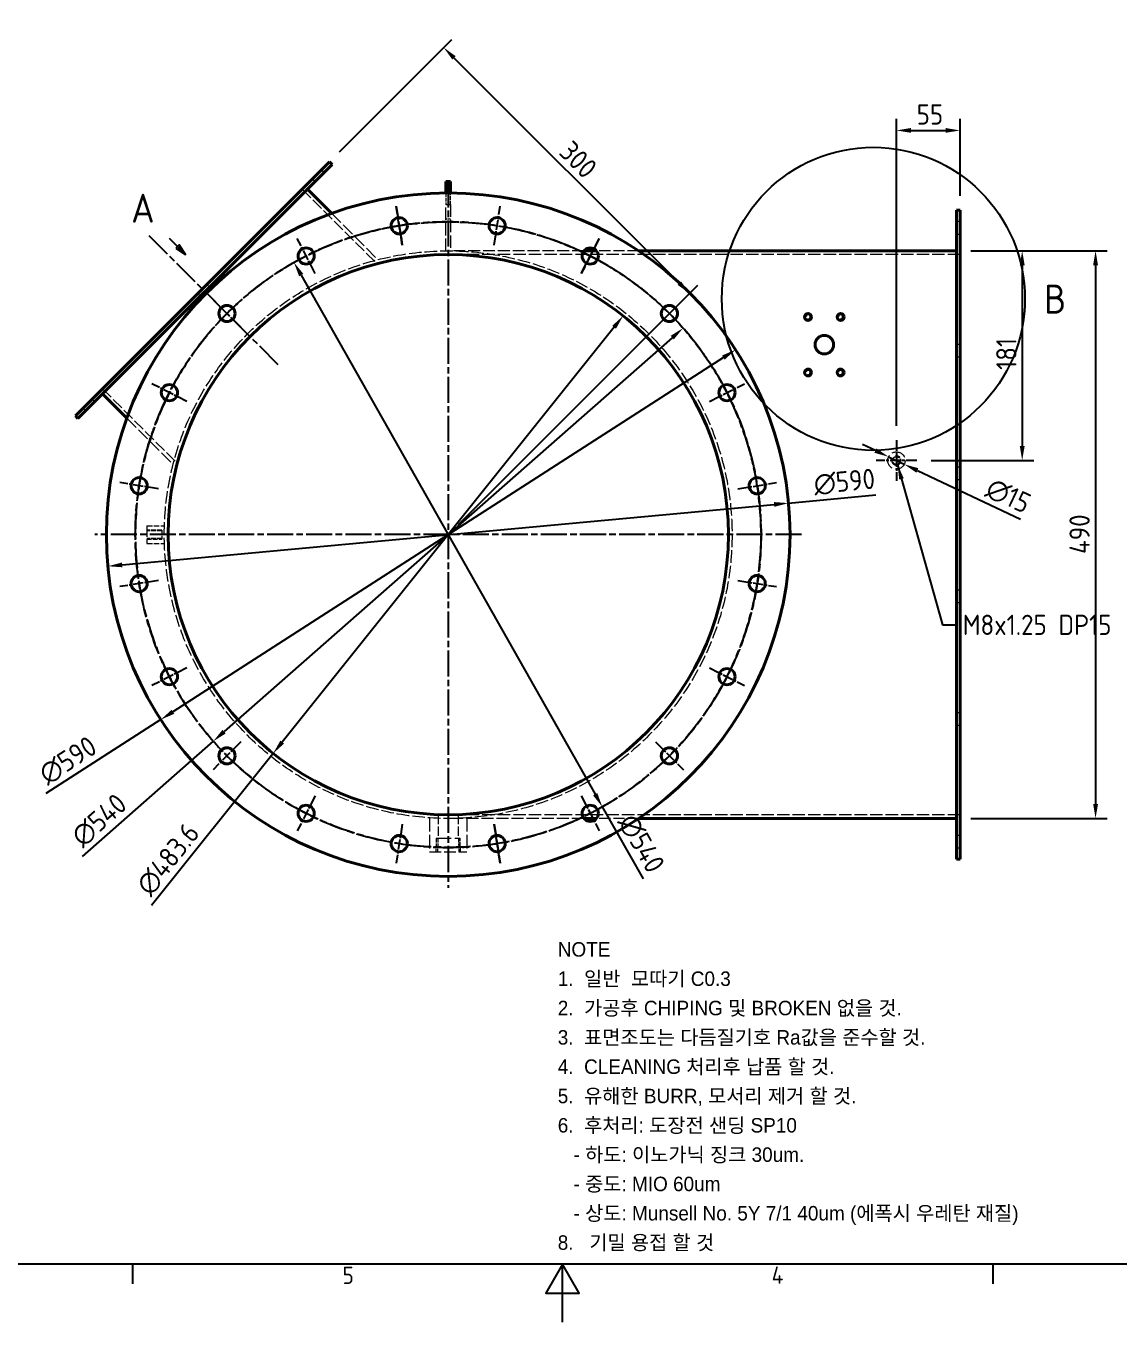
# Model space of a CAD drawing. Header units: millimetres. Extents: x -191 to 2970, y 0 to 2100.
# Drawn here: x 1022 to 1965, y 0 to 1119 of the extents above; entities that cross this region are included whole.
import ezdxf

# ---------------------------------------------------------------- set-up
doc = ezdxf.new("R2010")
doc.units = ezdxf.units.MM
doc.header["$LTSCALE"] = 5
doc.linetypes.add('CHAIN', pattern=[0.3543, 0.2362, -0.0295, 0.0591, -0.0295])
doc.linetypes.add('DASHED', pattern=[0.2067, 0.1654, -0.0413])
doc.layers.get('0').update_dxf_attribs({"color": 3, "lineweight": 25})
for name, color, linetype, lineweight in [('가려진 것(ISO)', 2, 'DASHED', 18), ('가려진 좁은 것(ISO)', 2, 'DASHED', 18), ('가시적인 것(ISO)', 3, 'Continuous', 40), ('가시적인 좁은 것(ISO)', 3, 'Continuous', 35), ('경계(ISO)', 7, 'Continuous', 25), ('기호(ISO)', 5, 'Continuous', 25), ('단면선(ISO)', 7, 'CHAIN', 25), ('상세 경계(JIS)', 7, 'Continuous', 25), ('중심 표식(ISO)', 1, 'Continuous', 25), ('중심선(ISO)', 1, 'Continuous', 25), ('치수(ISO)', 2, 'Continuous', 25)]:
    doc.layers.add(name, color=color, linetype=linetype, lineweight=lineweight)
doc.styles.add('ISO Proportional', font='arial.ttf')
doc.styles.add('문자 텍스트_M2B', font='isocp.shx')
doc.styles.add('부품번호텍스트_PSTEK_POSCO', font='isocp.shx')
doc.styles.add('치수 텍스트_PSTEK_POSCO', font='isocp.shx')
doc.dimstyles.new('치수_PSTEK_POSCO', dxfattribs={"dimscale": 5, "dimtxt": 3.5, "dimasz": 2.5, "dimexe": 2, "dimexo": 2.5, "dimgap": 1, "dimtad": 1, "dimrnd": 1e-08, "dimdsep": 46, "dimtxsty": '치수 텍스트_PSTEK_POSCO', "dimcen": 0.09, "dimdle": 10, "dimclrd": 7, "dimclre": 7, "dimclrt": 2, "dimadec": 1, "dimazin": 2, "dimtfac": 1, "dimtmove": 0, "dimatfit": 3, "dimfxl": 0, "dimtolj": 1, "dimlwd": -1, "dimlwe": -1, "dimarcsym": 0})
doc.dimstyles.new('치수_PSTEK_POSCO$7', dxfattribs={"dimscale": 5, "dimtxt": 3.5, "dimasz": 2.5, "dimexe": 2, "dimexo": 2.5, "dimgap": 1, "dimtad": 1, "dimrnd": 1e-08, "dimdsep": 46, "dimtxsty": '치수 텍스트_PSTEK_POSCO', "dimcen": 0.09, "dimdle": 10, "dimclrd": 7, "dimclre": 7, "dimclrt": 2, "dimadec": 1, "dimazin": 2, "dimtfac": 1, "dimtmove": 0, "dimatfit": 3, "dimfxl": 0, "dimtolj": 1, "dimlwd": -1, "dimlwe": -1, "dimarcsym": 0})

# ---------------------------------------------------------------- blocks, each defined once
blk = doc.blocks.new('경계 Default Border')
at = {"layer": '경계(ISO)'}
for p, q in [((222.75, 10), (222.75, 6.6)), ((371.25, 10), (371.25, 6.6))]:
    blk.add_line(p, q, dxfattribs=at)
at = {"layer": '경계(ISO)', "flags": 128}
for points in [[(10, 10), (10, 410), (584, 410), (584, 10), (10, 10)], [(297, 0), (297, 10), (294.11, 5), (299.89, 5), (297, 10)]]:
    blk.add_lwpolyline(points, dxfattribs=at)
at = {"layer": '경계(ISO)', "color": 2, "char_height": 3, "attachment_point": 7, "style": '문자 텍스트_M2B'}
for s, insert in [('5', (259.02, 6.57)), ('4', (333.1, 6.6))]:
    blk.add_mtext(s, dxfattribs=dict(at, insert=insert))
blk = doc.blocks.new('2dTransSection0')
at = {"layer": '단면선(ISO)', "linetype": 'Continuous'}
for p, q in [((229.12, 187.14), (230.53, 185.73)), ((230.81, 186.01), (230.25, 185.44)), ((231.95, 184.31), (230.81, 186.01)), ((230.25, 185.44), (231.95, 184.31)), ((230.53, 185.73), (231.95, 184.31))]:
    blk.add_line(p, q, dxfattribs=at)
at = {"layer": '단면선(ISO)', "linetype": 'Continuous', "flags": 128}
blk.add_lwpolyline([(230.25, 185.44), (231.95, 184.31), (230.81, 186.01), (230.25, 185.44)], dxfattribs=at)
at = {"layer": '단면선(ISO)'}
blk.add_solid([(230.25, 185.44), (231.95, 184.31), (230.81, 186.01), (230.25, 185.44)], dxfattribs=at)
at = {"layer": '단면선(ISO)', "insert": (222.55, 189.81), "char_height": 5, "attachment_point": 7, "style": '부품번호텍스트_PSTEK_POSCO'}
blk.add_mtext('A', dxfattribs=at)
blk = doc.blocks.new('2dDetail0')
at = {"layer": '상세 경계(JIS)'}
blk.add_circle((350.65, 176.67), 26.16, dxfattribs=at)
at = {"layer": '상세 경계(JIS)', "insert": (380.11, 174.12), "char_height": 5, "attachment_point": 7, "style": '부품번호텍스트_PSTEK_POSCO'}
blk.add_mtext('B', dxfattribs=at)
blk = doc.blocks.new('*D25')
at = {"layer": 'Defpoints', "color": 0, "transparency": 16777216}
for p in [(1634.4, 839.5), (1138.3, 520.1)]:
    blk.add_point(p, dxfattribs=at)
at = {"layer": '치수(ISO)', "color": 7, "transparency": 16777216}
for p, q in [((1623.9, 832.7), (1148.8, 526.8)), ((1138.3, 520.1), (1039.1, 456.2))]:
    blk.add_line(p, q, dxfattribs=at)
for points in [[(1622.7, 834.4), (1625, 830.9), (1634.4, 839.5)], [(1147.7, 528.6), (1149.9, 525.1), (1138.3, 520.1)]]:
    blk.add_solid(points, dxfattribs=at)
at = {"layer": '치수(ISO)', "color": 2, "transparency": 16777216, "insert": (1035.9, 470.5), "char_height": 17.5, "attachment_point": 4, "rotation": 32.774, "style": '치수 텍스트_PSTEK_POSCO'}
blk.add_mtext('\\A1;∅590', dxfattribs=at)
blk = doc.blocks.new('*D26')
at = {"layer": 'Defpoints', "color": 0, "transparency": 16777216}
for p in [(1589.1, 858.1), (1183.6, 501.4)]:
    blk.add_point(p, dxfattribs=at)
at = {"layer": '치수(ISO)', "color": 7, "transparency": 16777216}
for p, q in [((1579.7, 849.8), (1193, 509.7)), ((1183.6, 501.4), (1070.5, 402))]:
    blk.add_line(p, q, dxfattribs=at)
for points in [[(1578.3, 851.4), (1581, 848.3), (1589.1, 858.1)], [(1191.6, 511.3), (1194.3, 508.1), (1183.6, 501.4)]]:
    blk.add_solid(points, dxfattribs=at)
at = {"layer": '치수(ISO)', "color": 2, "transparency": 16777216, "insert": (1065.2, 415.6), "char_height": 17.5, "attachment_point": 4, "rotation": 41.3336, "style": '치수 텍스트_PSTEK_POSCO'}
blk.add_mtext('\\A1;∅540', dxfattribs=at)
blk = doc.blocks.new('*D27')
at = {"layer": 'Defpoints', "color": 0, "transparency": 16777216}
for p in [(1537.3, 868.6), (1235.3, 490.9)]:
    blk.add_point(p, dxfattribs=at)
at = {"layer": '치수(ISO)', "color": 7, "transparency": 16777216}
for p, q in [((1529.5, 858.8), (1243.1, 500.7)), ((1235.3, 490.9), (1130.4, 359.7))]:
    blk.add_line(p, q, dxfattribs=at)
for points in [[(1527.9, 860.1), (1531.1, 857.5), (1537.3, 868.6)], [(1241.5, 502), (1244.7, 499.4), (1235.3, 490.9)]]:
    blk.add_solid(points, dxfattribs=at)
at = {"layer": '치수(ISO)', "color": 2, "transparency": 16777216, "insert": (1122.8, 372.2), "char_height": 17.5, "attachment_point": 4, "rotation": 51.3534, "style": '치수 텍스트_PSTEK_POSCO'}
blk.add_mtext('\\A1;∅483.6', dxfattribs=at)
blk = doc.blocks.new('*D28')
at = {"layer": 'Defpoints', "color": 0, "transparency": 16777216}
for p in [(1253.3, 914.7), (1519.3, 444.8)]:
    blk.add_point(p, dxfattribs=at)
at = {"layer": '치수(ISO)', "color": 7, "transparency": 16777216}
for p, q in [((1259.5, 903.8), (1513.2, 455.7)), ((1519.3, 444.8), (1554.6, 382.6))]:
    blk.add_line(p, q, dxfattribs=at)
for points in [[(1261.3, 904.9), (1257.6, 902.8), (1253.3, 914.7)], [(1515, 456.7), (1511.4, 454.7), (1519.3, 444.8)]]:
    blk.add_solid(points, dxfattribs=at)
at = {"layer": '치수(ISO)', "color": 2, "transparency": 16777216, "insert": (1539.9, 436.3), "char_height": 17.5, "attachment_point": 4, "rotation": 299.5168, "style": '치수 텍스트_PSTEK_POSCO'}
blk.add_mtext('\\A1;∅540', dxfattribs=at)
blk = doc.blocks.new('*D29')
at = {"layer": 'Defpoints', "color": 0, "transparency": 16777216}
for p in [(1680.1, 707), (1092.6, 652.5)]:
    blk.add_point(p, dxfattribs=at)
at = {"layer": '치수(ISO)', "color": 7, "transparency": 16777216}
for p, q in [((1105, 653.7), (1667.6, 705.9)), ((1680.1, 707), (1755.3, 714))]:
    blk.add_line(p, q, dxfattribs=at)
for points in [[(1667.4, 707.9), (1667.8, 703.8), (1680.1, 707)], [(1104.8, 655.7), (1105.2, 651.6), (1092.6, 652.5)]]:
    blk.add_solid(points, dxfattribs=at)
at = {"layer": '치수(ISO)', "color": 2, "transparency": 16777216, "insert": (1701.9, 722.8), "char_height": 17.5, "attachment_point": 4, "rotation": 5.2996, "style": '치수 텍스트_PSTEK_POSCO'}
blk.add_mtext('\\A1;∅590', dxfattribs=at)
blk = doc.blocks.new('*D41')
at = {"layer": 'Defpoints', "color": 0, "transparency": 16777216}
for p in [(1824.9, 924.8), (1824.9, 434.8), (1945, 434.8)]:
    blk.add_point(p, dxfattribs=at)
at = {"layer": '치수(ISO)', "color": 7, "transparency": 16777216}
for p, q in [((1837.4, 924.8), (1955, 924.8)), ((1945, 912.3), (1945, 447.3)), ((1837.4, 434.8), (1955, 434.8))]:
    blk.add_line(p, q, dxfattribs=at)
for points in [[(1942.9, 912.3), (1947.1, 912.3), (1945, 924.8)], [(1942.9, 447.3), (1947.1, 447.3), (1945, 434.8)]]:
    blk.add_solid(points, dxfattribs=at)
at = {"layer": '치수(ISO)', "color": 2, "transparency": 16777216, "insert": (1931.2, 663.1), "char_height": 17.5, "attachment_point": 4, "rotation": 90, "style": '치수 텍스트_PSTEK_POSCO'}
blk.add_mtext('\\A1;490', dxfattribs=at)
blk = doc.blocks.new('*D56')
at = {"layer": 'Defpoints', "color": 0, "transparency": 16777216}
for p in [(1283.8, 1001.5), (1594.6, 888.1), (1386.3, 679.8)]:
    blk.add_point(p, dxfattribs=at)
at = {"layer": '치수(ISO)', "color": 7, "transparency": 16777216}
for p, q in [((1292.6, 1010.3), (1389.6, 1107.3)), ((1391.3, 1091.4), (1585.8, 896.9)), ((1395.2, 688.6), (1601.7, 895.1))]:
    blk.add_line(p, q, dxfattribs=at)
for points in [[(1392.8, 1092.8), (1389.9, 1089.9), (1382.5, 1100.2)], [(1587.3, 898.4), (1584.3, 895.4), (1594.6, 888.1)]]:
    blk.add_solid(points, dxfattribs=at)
at = {"layer": '치수(ISO)', "color": 2, "transparency": 16777216, "insert": (1487.1, 1015), "char_height": 17.5, "attachment_point": 4, "rotation": 315, "style": '치수 텍스트_PSTEK_POSCO'}
blk.add_mtext('\\A1;300', dxfattribs=at)
blk = doc.blocks.new('주석-판금')
at = {"layer": '기호(ISO)', "color": 2, "insert": (-44.06, 26.67), "char_height": 2.5, "width": 116.6778, "attachment_point": 1, "line_spacing_factor": 1.214607, "style": 'ISO Proportional'}
blk.add_mtext('\\f굴림|b0|i0;\\H2.5000;NOTE\\P1.  일반  모따기 C0.3\\P2.  가공후 CHIPING 및 BROKEN 없을 것.\\P3.  표면조도는 다듬질기호 Ra값을 준수할 것.\\P4.  CLEANING 처리후 납품 할 것.\\P5.  유해한 BURR, 모서리 제거 할 것.\\P6.  후처리: 도장전 샌딩 SP10 \\P   - 하도: 이노가닉 징크 30um.\\P   - 중도: MIO 60um\\P   - 상도: Munsell No. 5Y 7/1 40um (에폭시 우레탄 재질) \\P8.   기밀 용접 할 것', dxfattribs=at)
blk = doc.blocks.new('*D65')
at = {"layer": 'Defpoints', "color": 0, "transparency": 16777216}
for p in [(1824.9, 924.8), (1790.6, 743.8), (1881.7, 743.8)]:
    blk.add_point(p, dxfattribs=at)
at = {"layer": '치수(ISO)', "color": 7, "transparency": 16777216}
for p, q in [((1837.4, 924.8), (1891.7, 924.8)), ((1881.7, 912.3), (1881.7, 756.3)), ((1803.1, 743.8), (1891.7, 743.8))]:
    blk.add_line(p, q, dxfattribs=at)
for points in [[(1879.6, 912.3), (1883.8, 912.3), (1881.7, 924.8)], [(1879.6, 756.3), (1883.8, 756.3), (1881.7, 743.8)]]:
    blk.add_solid(points, dxfattribs=at)
at = {"layer": '치수(ISO)', "color": 2, "transparency": 16777216, "insert": (1868, 822), "char_height": 17.5, "attachment_point": 4, "rotation": 90, "style": '치수 텍스트_PSTEK_POSCO'}
blk.add_mtext('\\A1;181', dxfattribs=at)
blk = doc.blocks.new('*D66')
at = {"layer": 'Defpoints', "color": 0, "transparency": 16777216}
for p in [(1828.1, 1028.7), (1828.1, 959.8), (1773.1, 761.3)]:
    blk.add_point(p, dxfattribs=at)
at = {"layer": '치수(ISO)', "color": 7, "transparency": 16777216}
for p, q in [((1773.1, 773.8), (1773.1, 1038.7)), ((1828.1, 972.3), (1828.1, 1038.7)), ((1785.6, 1028.7), (1815.6, 1028.7))]:
    blk.add_line(p, q, dxfattribs=at)
for points in [[(1785.6, 1030.8), (1785.6, 1026.7), (1773.1, 1028.7)], [(1815.6, 1030.8), (1815.6, 1026.7), (1828.1, 1028.7)]]:
    blk.add_solid(points, dxfattribs=at)
at = {"layer": '치수(ISO)', "color": 2, "transparency": 16777216, "insert": (1790.6, 1042.5), "char_height": 17.5, "attachment_point": 4, "style": '치수 텍스트_PSTEK_POSCO'}
blk.add_mtext('\\A1;55', dxfattribs=at)
blk = doc.blocks.new('*D67')
at = {"layer": 'Defpoints', "color": 0, "transparency": 16777216}
for p in [(1766.3, 747), (1779.9, 740.5)]:
    blk.add_point(p, dxfattribs=at)
at = {"layer": '치수(ISO)', "color": 7, "transparency": 16777216}
for p, q in [((1755, 752.3), (1743.8, 757.7)), ((1766.3, 747), (1779.9, 740.5)), ((1791.2, 735.2), (1880.1, 693.1))]:
    blk.add_line(p, q, dxfattribs=at)
for points in [[(1755.9, 754.2), (1754.2, 750.4), (1766.3, 747)], [(1792.1, 737.1), (1790.3, 733.3), (1779.9, 740.5)]]:
    blk.add_solid(points, dxfattribs=at)
at = {"layer": '치수(ISO)', "color": 2, "transparency": 16777216, "insert": (1852.3, 721.4), "char_height": 17.5, "attachment_point": 4, "rotation": 334.6396, "style": '치수 텍스트_PSTEK_POSCO'}
blk.add_mtext('\\A1;∅15', dxfattribs=at)

msp = doc.modelspace()

# ---------------------------------------------------------------- linework, layer by layer
at = {"layer": '가려진 것(ISO)', "ltscale": 1.218906}
for p, q in [((1271.5576, 984.7365), (1269.2949, 986.9992)), ((1279.3358, 992.5146), (1277.073, 994.7774)), ((1824.921, 950.2613), (1828.121, 950.2613)), ((1824.921, 939.2613), (1828.121, 939.2613)), ((1180.3408, 893.5197), (1178.0781, 895.7824)), ((1172.5627, 885.7415), (1170.2999, 888.0043)), ((1824.921, 844.2613), (1828.121, 844.2613)), ((1824.921, 833.2613), (1828.121, 833.2613)), ((1081.3459, 794.5247), (1079.0831, 796.7875)), ((1073.5677, 786.7466), (1071.305, 789.0093)), ((1824.921, 738.2613), (1828.121, 738.2613)), ((1824.921, 727.2613), (1828.121, 727.2613)), ((1824.921, 632.2613), (1828.121, 632.2613)), ((1824.921, 621.2613), (1828.121, 621.2613)), ((1824.921, 526.2613), (1828.121, 526.2613)), ((1824.921, 515.2613), (1828.121, 515.2613)), ((1824.921, 420.2613), (1828.121, 420.2613)), ((1824.921, 409.2613), (1828.121, 409.2613))]:
    msp.add_line(p, q, dxfattribs=at)
at = {"layer": '가려진 것(ISO)', "ltscale": 12.594825}
for p, q in [((1260.3146, 978.019), (1324.7442, 913.5893)), ((1088.0634, 805.7677), (1152.493, 741.3381))]:
    msp.add_line(p, q, dxfattribs=at)
at = {"layer": '가려진 것(ISO)', "ltscale": 1.523657}
for p, q in [((1384.321, 977.2613), (1388.321, 977.2613)), ((1384.321, 952.2613), (1388.321, 952.2613))]:
    msp.add_line(p, q, dxfattribs=at)
at = {"layer": '가려진 것(ISO)', "ltscale": 3.986105}
for p, q in [((1384.321, 974.7545), (1384.321, 964.7613)), ((1388.321, 964.7613), (1388.321, 974.7545))]:
    msp.add_line(p, q, dxfattribs=at)
at = {"layer": '가려진 것(ISO)', "ltscale": 12.901145}
for p, q in [((1384.321, 924.7613), (1384.321, 964.7613)), ((1388.321, 964.7613), (1388.321, 924.7613))]:
    msp.add_line(p, q, dxfattribs=at)
at = {"layer": '가려진 것(ISO)', "ltscale": 13.665871}
for p, q in [((1285.7649, 957.0941), (1325.7127, 917.1463)), ((1108.9882, 780.3174), (1148.936, 740.3696))]:
    msp.add_line(p, q, dxfattribs=at)
at = {"layer": '가려진 것(ISO)', "ltscale": 0.761779}
for p, q in [((1384.321, 924.7613), (1386.321, 924.7613)), ((1386.321, 924.7613), (1388.321, 924.7613))]:
    msp.add_line(p, q, dxfattribs=at)
at = {"layer": '가려진 것(ISO)', "ltscale": 12.953922}
for p, q in [((1828.121, 921.5613), (1386.321, 921.5613)), ((1828.121, 437.9613), (1386.321, 437.9613))]:
    msp.add_line(p, q, dxfattribs=at)
at = {"layer": '가려진 것(ISO)', "ltscale": 12.380382}
msp.add_line((1503.4771, 924.7613), (1388.321, 924.7613), dxfattribs=at)
at = {"layer": '가려진 것(ISO)', "ltscale": 11.713599}
for p, q in [((1550.6378, 924.7613), (1514.3198, 924.7613)), ((1550.6378, 434.7613), (1514.3198, 434.7613))]:
    msp.add_line(p, q, dxfattribs=at)
at = {"layer": '가려진 것(ISO)', "ltscale": 11.399102}
msp.add_line((1126.321, 687.2613), (1126.321, 672.2613), dxfattribs=at)
at = {"layer": '가려진 것(ISO)', "ltscale": 5.75773}
for p, q in [((1126.321, 687.2613), (1141.4359, 687.2613)), ((1126.321, 672.2613), (1141.4359, 672.2613))]:
    msp.add_line(p, q, dxfattribs=at)
at = {"layer": '가려진 것(ISO)', "ltscale": 4.952111}
for p, q in [((1139.321, 683.7613), (1126.321, 683.7613)), ((1139.321, 683.0848), (1126.321, 683.0848)), ((1139.321, 676.4378), (1126.321, 676.4378)), ((1126.321, 675.7613), (1139.321, 675.7613))]:
    msp.add_line(p, q, dxfattribs=at)
at = {"layer": '가려진 것(ISO)', "ltscale": 4.786925}
msp.add_line((1139.321, 683.7613), (1139.321, 675.7613), dxfattribs=at)
at = {"layer": '가려진 것(ISO)', "ltscale": 9.869336}
for p, q in [((1377.5835, 438.1192), (1377.5835, 417.7193)), ((1395.0585, 438.1192), (1395.0585, 417.7193))]:
    msp.add_line(p, q, dxfattribs=at)
at = {"layer": '가려진 것(ISO)', "ltscale": 14.186264}
for p, q in [((1370.321, 435.2843), (1370.321, 405.9613)), ((1402.321, 435.2843), (1402.321, 405.9613))]:
    msp.add_line(p, q, dxfattribs=at)
at = {"layer": '가려진 것(ISO)', "ltscale": 12.5954}
msp.add_line((1503.4771, 434.7613), (1386.321, 434.7613), dxfattribs=at)
at = {"layer": '가려진 것(ISO)', "ltscale": 4.481171}
for p, q in [((1376.0759, 417.7193), (1375.7084, 405.9613)), ((1377.528, 417.7193), (1377.1606, 405.9613)), ((1395.114, 417.7193), (1395.4815, 405.9613)), ((1396.9336, 405.9613), (1396.5662, 417.7193))]:
    msp.add_line(p, q, dxfattribs=at)
at = {"layer": '가려진 것(ISO)', "ltscale": 15.571423}
msp.add_line((1376.0759, 417.7193), (1396.5662, 417.7193), dxfattribs=at)
at = {"layer": '가려진 것(ISO)', "ltscale": 12.159042}
msp.add_line((1370.321, 405.9613), (1402.321, 405.9613), dxfattribs=at)
at = {"layer": '가려진 것(ISO)', "ltscale": 13.065638}
msp.add_circle((1386.321, 679.7613), 245, dxfattribs=at)
at = {"layer": '가려진 것(ISO)', "ltscale": 15.198803}
msp.add_circle((1773.121, 743.7613), 7.5, dxfattribs=at)
at = {"layer": '가려진 것(ISO)', "ltscale": 10.102645}
msp.add_circle((1773.121, 743.7613), 3.3235, dxfattribs=at)
at = {"layer": '가려진 것(ISO)', "ltscale": 7.180437}
msp.add_arc((1773.121, 743.7613), 4, 190, 100, dxfattribs=at)
at = {"layer": '가려진 좁은 것(ISO)', "ltscale": 1.523657}
msp.add_line((1384.321, 964.7613), (1388.321, 964.7613), dxfattribs=at)
at = {"layer": '가시적인 것(ISO)'}
for p, q in [((1064.5874, 782.2918), (1283.7905, 1001.4949)), ((1286.0533, 999.2322), (1066.8502, 780.0291)), ((1283.7905, 1001.4949), (1286.0533, 999.2322)), ((1384.321, 984.7613), (1384.321, 974.7545)), ((1384.321, 984.7613), (1388.321, 984.7613)), ((1388.321, 974.7545), (1388.321, 984.7613)), ((1264.8401, 978.019), (1285.7649, 957.0941)), ((1828.121, 959.7613), (1824.921, 959.7613)), ((1824.921, 399.7613), (1824.921, 959.7613)), ((1828.121, 959.7613), (1828.121, 399.7613)), ((1514.3198, 924.7613), (1503.4771, 924.7613)), ((1824.921, 924.7613), (1550.6378, 924.7613)), ((1088.0634, 801.2423), (1108.9882, 780.3174)), ((1064.5874, 782.2918), (1066.8502, 780.0291)), ((1514.3198, 434.7613), (1503.4771, 434.7613)), ((1824.921, 434.7613), (1550.6378, 434.7613)), ((1828.121, 399.7613), (1824.921, 399.7613))]:
    msp.add_line(p, q, dxfattribs=at)
for centre, radius in [((1386.321, 679.7613), 295), ((1344.0837, 946.4372), 7), ((1428.5583, 946.4372), 7), ((1386.321, 679.7613), 241.8), ((1263.7436, 920.3331), 7), ((1508.8985, 920.3331), 7), ((1195.4022, 870.6801), 7), ((1577.2399, 870.6801), 7), ((1696.921, 867.7613), 3), ((1724.921, 867.7613), 3), ((1710.921, 843.7613), 8), ((1696.921, 819.7613), 3), ((1724.921, 819.7613), 3), ((1145.7493, 802.3388), 7), ((1626.8928, 802.3388), 7), ((1119.6452, 721.9986), 7), ((1652.9969, 721.9986), 7), ((1119.6452, 637.524), 7), ((1652.9969, 637.524), 7), ((1145.7493, 557.1839), 7), ((1626.8928, 557.1839), 7), ((1195.4022, 488.8425), 7), ((1577.2399, 488.8425), 7), ((1263.7436, 439.1896), 7), ((1508.8985, 439.1896), 7), ((1344.0837, 413.0855), 7), ((1428.5583, 413.0855), 7)]:
    msp.add_circle(centre, radius, dxfattribs=at)
at = {"layer": '가시적인 좁은 것(ISO)'}
for centre in [(1696.921, 867.7613), (1724.921, 867.7613), (1696.921, 819.7613), (1724.921, 819.7613)]:
    msp.add_arc(centre, 2.401, 260, 170, dxfattribs=at)
at = {"layer": '중심 표식(ISO)', "linetype": 'CHAIN', "ltscale": 19.051651}
for p, q in [((1386.321, 984.7613), (1386.321, 374.7613)), ((1691.321, 679.7613), (1081.321, 679.7613))]:
    msp.add_line(p, q, dxfattribs=at)
at = {"layer": '중심 표식(ISO)', "linetype": 'CHAIN', "ltscale": 7.55611}
for p, q in [((1341.4243, 963.2279), (1346.7431, 929.6465)), ((1346.7431, 929.6465), (1341.4243, 963.2279)), ((1425.899, 929.6465), (1431.2177, 963.2279)), ((1271.4614, 905.186), (1256.0258, 935.4802)), ((1501.1806, 905.186), (1516.6163, 935.4802)), ((1516.6163, 935.4802), (1501.1806, 905.186)), ((1207.423, 858.6593), (1183.3814, 882.701)), ((1565.219, 858.6593), (1589.2607, 882.701)), ((1160.8964, 794.6209), (1130.6022, 810.0566)), ((1611.7457, 794.6209), (1642.0399, 810.0566)), ((1136.4359, 719.3392), (1102.8545, 724.658)), ((1636.2062, 719.3392), (1669.7876, 724.658)), ((1636.2062, 719.3392), (1669.7876, 724.658)), ((1136.4359, 640.1834), (1102.8545, 634.8646)), ((1636.2062, 640.1834), (1669.7876, 634.8646)), ((1636.2062, 640.1834), (1669.7876, 634.8646)), ((1160.8964, 564.9017), (1130.6022, 549.466)), ((1611.7457, 564.9017), (1642.0399, 549.466)), ((1611.7457, 564.9017), (1642.0399, 549.466)), ((1207.423, 500.8633), (1183.3814, 476.8217)), ((1565.219, 500.8633), (1589.2607, 476.8217)), ((1565.219, 500.8633), (1589.2607, 476.8217)), ((1271.4614, 454.3367), (1256.0258, 424.0424)), ((1271.4614, 454.3367), (1256.0258, 424.0424)), ((1501.1806, 454.3367), (1516.6163, 424.0424)), ((1501.1806, 454.3367), (1516.6163, 424.0424)), ((1346.7431, 429.8762), (1341.4243, 396.2948)), ((1346.7431, 429.8762), (1341.4243, 396.2948)), ((1425.899, 429.8762), (1431.2177, 396.2948)), ((1431.2177, 396.2948), (1425.899, 429.8762))]:
    msp.add_line(p, q, dxfattribs=at)
at = {"layer": '중심 표식(ISO)', "linetype": 'CHAIN', "ltscale": 7.778352}
for p, q in [((1773.121, 761.2613), (1773.121, 726.2613)), ((1790.621, 743.7613), (1755.621, 743.7613))]:
    msp.add_line(p, q, dxfattribs=at)
at = {"layer": '중심선(ISO)', "linetype": 'CHAIN', "ltscale": 19.051651}
msp.add_line((1127.9502, 938.1322), (1239.976, 826.1063), dxfattribs=at)
msp.add_circle((1386.321, 679.7613), 270, dxfattribs=at)
for start, end in [(95.392488, 66.607512), (59.392488, 102.607512)]:
    msp.add_arc((1386.321, 679.7613), 270, start, end, dxfattribs=at)

# ---------------------------------------------------------------- block references
at = {"xscale": 5, "yscale": 5, "zscale": 5}
for name, p in [('경계 Default Border', (0, 0)), ('주석-판금', (1701.1773, 194.6317))]:
    msp.add_blockref(name, p, dxfattribs=at)
at = {"layer": '단면선(ISO)', "xscale": 5, "yscale": 5, "zscale": 5}
msp.add_blockref('2dTransSection0', (0, 0), dxfattribs=at)
at = {"layer": '상세 경계(JIS)', "xscale": 5, "yscale": 5, "zscale": 5}
msp.add_blockref('2dDetail0', (0, 0), dxfattribs=at)

# ---------------------------------------------------------------- texts
at = {"layer": '기호(ISO)', "color": 2, "insert": (1830.3477, 601.892), "char_height": 17.5, "width": 151.259233, "attachment_point": 4, "line_spacing_factor": 0.6125, "style": '치수 텍스트_PSTEK_POSCO'}
msp.add_mtext('{M8x1.25 DP15}', dxfattribs=at)

# ---------------------------------------------------------------- dimensions: what is measured, and where the dimension line sits
at = {"layer": '치수(ISO)', "color": 7}
for base, p1, p2, angle, picture, middle in [((1594.6318, 888.0721), (1283.7905, 1001.4949), (1386.321, 679.7613), 315, '*D56', (1488.5658, 994.1381)), ((1828.121, 1028.7453), (1773.121, 761.2613), (1828.121, 959.7613), 180, '*D66', (1800.621, 1028.7453)), ((1881.7219, 743.7613), (1824.921, 924.7613), (1790.621, 743.7613), 90, '*D65', (1881.7219, 834.2613)), ((1944.9736, 434.7613), (1824.921, 924.7613), (1824.921, 434.7613), 90, '*D41', (1944.9736, 679.7613))]:
    dim = msp.add_linear_dim(base=base, p1=p1, p2=p2, angle=angle, dimstyle='치수_PSTEK_POSCO', override={"dimdec": 2, "dimtp": 0, "dimtm": 0, "dimtdec": 2, "dimtofl": 0, "dimatfit": 1}, dxfattribs=at)
    dim.commit()
    dim.dimension.update_dxf_attribs({"geometry": picture, "text_midpoint": middle, "dimtype": 160})
for p1, p2, picture, middle in [((1253.2978, 914.7184), (1519.3443, 444.8043), '*D28', (1540.0402, 408.2494)), ((1537.3288, 868.6102), (1235.3133, 490.9125), '*D27', (1154.5712, 389.9372)), ((1589.0577, 858.0808), (1183.5844, 501.4418), '*D26', (1092.6338, 421.4451)), ((1634.3606, 839.4528), (1138.2815, 520.0698), '*D25', (1063.1985, 471.7303)), ((1766.3438, 746.9736), (1779.8983, 740.549), '*D67', (1861.0176, 702.0994)), ((1092.5821, 652.514), (1680.06, 707.0086), '*D29', (1726.7623, 711.3407))]:
    dim = msp.add_diameter_dim_2p(p1=p1, p2=p2, dimstyle='치수_PSTEK_POSCO', override={"dimdec": 2, "dimlfac": 1, "dimtp": 0, "dimtm": 0, "dimtdec": 2, "dimatfit": 2}, dxfattribs=at)
    dim.commit()
    dim.dimension.update_dxf_attribs({"geometry": picture, "text_midpoint": middle, "dimtype": 163})

# ---------------------------------------------------------------- leaders
at = {"layer": '기호(ISO)', "color": 7, "annotation_type": 0, "has_hookline": 1, "hookline_direction": 0, "text_width": 130.2249}
msp.add_leader([(1774.1563, 739.8976), (1812.8477, 601.892), (1825.3477, 601.892)], dimstyle='치수_PSTEK_POSCO$7', override={"dimtad": 0}, dxfattribs=at)

doc.saveas('drawing.dxf')
